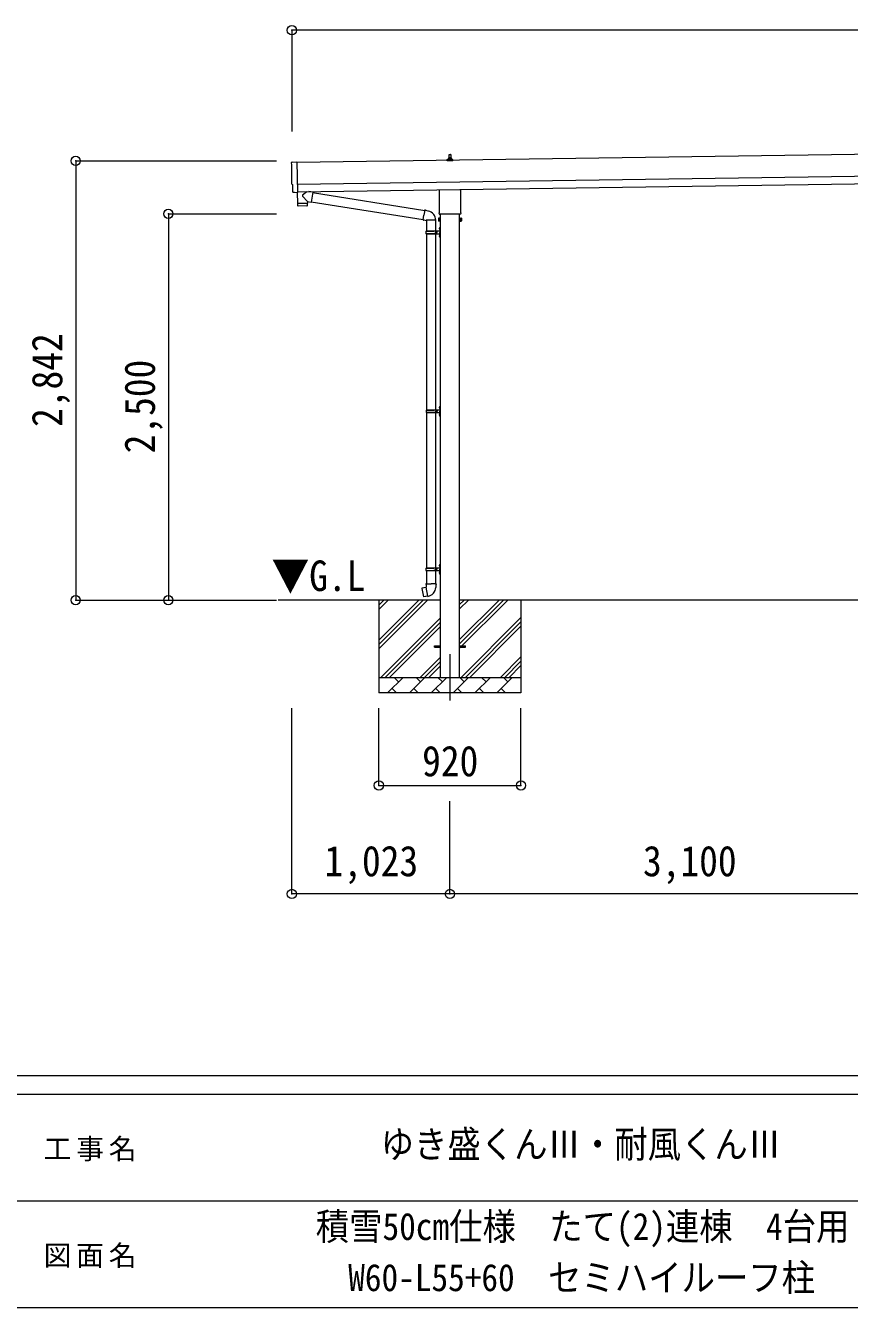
# Model space of a CAD drawing. Units: millimetres at full size, sheet at 1:60. Extents: x -16864 to 16864, y -11640 to 11640.
# Drawn here: x -856 to 4477, y -11640 to -3346 of the extents above; entities that cross this region are included whole.
import ezdxf
from ezdxf.enums import TextEntityAlignment as Align

# ---------------------------------------------------------------- set-up
doc = ezdxf.new("R2010")
doc.units = ezdxf.units.MM
doc.header["$LTSCALE"] = 60
doc.header["$PDMODE"] = 32
doc.header["$PDSIZE"] = 60
doc.linetypes.add('CHAIN1', pattern=[8, 5, -1, 1, -1])
for name, color, linetype, lineweight in [('0-1_Defpoints', 7, 'CHAIN1', 9), ('0-2_TEXT1', 4, 'Continuous', 9), ('0-3_SHAPE', 7, 'Continuous', 9), ('0-7_PARTS2', 7, 'Continuous', 9), ('0-8_TABLE1', 6, 'Continuous', 9), ('0-9_DIM1', 7, 'Continuous', 9), ('F-0', 7, 'Continuous', 9)]:
    doc.layers.add(name, color=color, linetype=linetype, lineweight=lineweight)
doc.styles.add('ＭＳ ゴシック', font='')
doc.styles.get('ＭＳ ゴシック').set_extended_font_data('MS Gothic')

msp = doc.modelspace()

# ---------------------------------------------------------------- linework, layer by layer
at = {"layer": '0-1_Defpoints'}
msp.add_line((1890.83, -7413.9), (1890.83, -7762.9), dxfattribs=at)
at = {"layer": '0-2_TEXT1'}
for p, q in [((6530.9, -4151.21), (900.44, -4231.64)), ((1872.89, -4220.14), (1872.89, -4212.43)), ((1909.39, -4220.14), (1872.89, -4220.14)), ((1873.27, -4211.64), (1909.01, -4211.64)), ((1873.65, -4211.46), (1880.38, -4209.83)), ((1880.76, -4209.64), (1901.52, -4209.64)), ((1881.14, -4208.85), (1881.14, -4204.64)), ((1882.14, -4204.64), (1900.14, -4204.64)), ((1885.14, -4204.64), (1885.87, -4181.12)), ((1886.87, -4180.14), (1895.41, -4180.14)), ((1896.41, -4181.12), (1897.14, -4204.64)), ((1901.14, -4208.85), (1901.14, -4204.64)), ((1908.63, -4211.46), (1901.9, -4209.83)), ((1909.39, -4220.14), (1909.39, -4212.43)), ((902.44, -4371.63), (6532.9, -4291.19)), ((903.15, -4421.62), (6533.62, -4341.19)), ((883.57, -4425.67), (876.65, -4425.41)), ((1822.53, -4554.13), (1822.53, -4408.49)), ((1959.13, -4406.54), (1959.13, -4554.13)), ((1820.83, -4562.9), (1820.83, -4557.4)), ((1960.83, -4557.4), (1960.83, -4562.9)), ((1816.83, -4592.4), (1817.59, -4591.08)), ((1816.83, -4592.4), (1816.83, -4609.4)), ((1816.83, -4609.4), (1817.59, -4610.71)), ((1823.83, -4595.99), (1817.59, -4595.99)), ((1823.83, -4605.81), (1817.59, -4605.81)), ((1823.83, -4610.71), (1817.59, -4610.71)), ((1958.77, -4566.4), (1822.9, -4566.4)), ((1826.33, -4610.1), (1823.83, -4610.1)), ((1828.33, -4566.4), (1828.33, -7563.9)), ((1953.33, -7563.9), (1953.33, -4566.4)), ((1955.33, -4610.1), (1957.83, -4610.1)), ((1957.83, -4595.99), (1964.07, -4595.99)), ((1957.83, -4605.81), (1964.07, -4605.81)), ((1957.83, -4610.71), (1964.07, -4610.71)), ((1964.83, -4592.4), (1964.07, -4591.08)), ((1964.83, -4609.4), (1964.07, -4610.71)), ((1964.83, -4592.4), (1964.83, -4609.4)), ((1790.83, -7359.4), (1828.33, -7359.4)), ((1790.83, -7368.4), (1790.83, -7359.4)), ((1790.83, -7359.4), (1828.33, -7359.4)), ((1790.83, -7368.4), (1790.83, -7359.4)), ((1790.83, -7368.4), (1828.33, -7368.4)), ((1790.83, -7368.4), (1828.33, -7368.4)), ((1953.33, -7359.4), (1990.83, -7359.4)), ((1953.33, -7359.4), (1990.83, -7359.4)), ((1953.33, -7368.4), (1990.83, -7368.4)), ((1953.33, -7368.4), (1990.83, -7368.4)), ((1990.83, -7368.4), (1990.83, -7359.4)), ((1990.83, -7368.4), (1990.83, -7359.4))]:
    msp.add_line(p, q, dxfattribs=at)
for points in [[(868.82, -4228.66), (900.36, -4226.55), (903.19, -4424.39)], [(873.77, -4422.46), (873.1, -4375.43), (872.5, -4375.44)], [(884.31, -4425.39), (884.97, -4424.75), (903.2, -4425.39)], [(1823.83, -4610.71), (1823.83, -4591.08), (1817.59, -4591.08)], [(1823.83, -4610.1), (1823.83, -4591.7), (1826.33, -4591.7)], [(1957.83, -4610.1), (1957.83, -4591.7), (1955.33, -4591.7)], [(1957.83, -4610.71), (1957.83, -4591.08), (1964.07, -4591.08)]]:
    msp.add_lwpolyline(points, dxfattribs=at)
for points in [[(1826.33, -4611.4), (1826.33, -4590.4), (1828.33, -4590.4), (1828.33, -4611.4)], [(1955.33, -4611.4), (1955.33, -4590.4), (1953.33, -4590.4), (1953.33, -4611.4)]]:
    msp.add_lwpolyline(points, close=True, dxfattribs=at)
for centre, radius, start, end in [((1873.89, -4212.43), 1, 103.62699, 180), ((1880.14, -4208.85), 1, 283.62699, 0), ((1885.23, -4205.27), 4.13, 90, 171.17633), ((1882.14, -4205.64), 1, 90, 180), ((1886.87, -4181.14), 1, 90, 178.60509), ((1894.47, -4204.64), 4.83, 133.60282, 180), ((1887.81, -4204.64), 4.83, 0, 46.39718), ((1895.41, -4181.14), 1, 1.39491, 90), ((1897.05, -4205.27), 4.13, 8.82367, 90), ((1900.14, -4205.64), 1, 0, 90), ((1902.14, -4208.85), 1, 180, 256.37301), ((1908.39, -4212.43), 1, 0, 76.37301), ((1824.83, -4557.4), 4, 125.09963, 180), ((1956.83, -4557.4), 4, 0, 54.90037), ((1833.07, -4600.9), 16.24, 162.41205, 197.58795), ((1821.18, -4593.54), 4.34, 145.61575, 214.38425), ((1821.18, -4608.26), 4.34, 145.61575, 214.38425), ((1824.83, -4562.9), 4, 180, 194.47751), ((1824.83, -4562.9), 4, 194.47751, 241.04498), ((1956.83, -4562.9), 4, 298.95502, 345.52249), ((1956.83, -4562.9), 4, 345.52249, 0), ((1948.59, -4600.9), 16.24, 342.41205, 17.58795), ((1960.49, -4593.54), 4.34, 325.61575, 34.38425), ((1960.49, -4608.26), 4.34, 325.61575, 34.38425)]:
    msp.add_arc(centre, radius, start, end, dxfattribs=at)
for centre, major_axis, ratio, start_param, end_param in [((869.02, -4231.65), (-3, -0.04), 0.99863, 4.7647489, 6.2979817), ((-3895.35, -4370.14), (4762.89, 68.04), 0.99863, 6.2686928, 6.2979817), ((872.43, -4371.04), (-4.41, -0.06), 0.99863, 6.2686928, 7.8539816), ((876.77, -4422.41), (-2.15, -2.1), 0.9974, 5.5252311, 7.0411395), ((883.61, -4424.67), (-0.717, -0.7), 0.9974, 0.7579542, 1.5707963)]:
    msp.add_ellipse(centre, major_axis=major_axis, ratio=ratio, start_param=start_param, end_param=end_param, dxfattribs=at)
at = {"layer": '0-3_SHAPE'}
for p, q in [((1828.33, -7063.9), (779.39, -7063.9)), ((1430.83, -7063.9), (1430.83, -7663.9)), ((1430.83, -7096.11), (1463.04, -7063.9)), ((1430.83, -7322.38), (1689.32, -7063.9)), ((1430.83, -7350.67), (1717.6, -7063.9)), ((1430.83, -7378.95), (1745.88, -7063.9)), ((1430.83, -7124.39), (1491.33, -7063.9)), ((1430.83, -7067.82), (1434.76, -7063.9)), ((4928.33, -7063.9), (1953.33, -7063.9)), ((1953.33, -7092.72), (1982.16, -7063.9)), ((1953.33, -7121.01), (2010.44, -7063.9)), ((1953.33, -7375.57), (2265, -7063.9)), ((1953.33, -7319), (2208.43, -7063.9)), ((1953.33, -7347.28), (2236.72, -7063.9)), ((2350.83, -7063.9), (2350.83, -7663.9)), ((1445.83, -7561.94), (1828.33, -7179.44)), ((1472.16, -7563.9), (1828.33, -7207.72)), ((1962.99, -7563.9), (2350.83, -7176.06)), ((1991.27, -7563.9), (2350.83, -7204.34)), ((1500.44, -7563.9), (1828.33, -7236.01)), ((2019.56, -7563.9), (2350.83, -7232.63)), ((1698.43, -7563.9), (1828.33, -7434)), ((1726.72, -7563.9), (1828.33, -7462.28)), ((2217.55, -7563.9), (2350.83, -7430.62)), ((2245.83, -7563.9), (2350.83, -7458.9)), ((1755, -7563.9), (1828.33, -7490.57)), ((2274.12, -7563.9), (2350.83, -7487.18)), ((1430.83, -7563.9), (2350.83, -7563.9)), ((1487.28, -7663.9), (1587.28, -7563.9)), ((1558.73, -7592.45), (1530.17, -7563.9)), ((1628.7, -7663.9), (1728.7, -7563.9)), ((1700.15, -7592.45), (1671.59, -7563.9)), ((1770.12, -7663.9), (1870.12, -7563.9)), ((1841.57, -7592.45), (1813.02, -7563.9)), ((1911.54, -7663.9), (2011.54, -7563.9)), ((1982.99, -7592.45), (1954.44, -7563.9)), ((2052.97, -7663.9), (2152.97, -7563.9)), ((2124.41, -7592.45), (2095.86, -7563.9)), ((2194.39, -7663.9), (2294.39, -7563.9)), ((2265.83, -7592.45), (2237.28, -7563.9)), ((2350.83, -7663.9), (1430.83, -7663.9)), ((1515.83, -7635.35), (1544.39, -7663.9)), ((1657.25, -7635.35), (1685.81, -7663.9)), ((1798.68, -7635.35), (1827.23, -7663.9)), ((1940.1, -7635.35), (1968.65, -7663.9)), ((2081.52, -7635.35), (2110.07, -7663.9)), ((2222.94, -7635.35), (2251.49, -7663.9))]:
    msp.add_line(p, q, dxfattribs=at)
at = {"layer": '0-8_TABLE1'}
for p, q in [((867.83, -3376.26), (867.83, -4030.59)), ((12216.83, -3376.26), (867.83, -3376.26)), ((-532.17, -4221.61), (768.53, -4221.61)), ((-532.17, -4221.61), (-532.17, -7063.9)), ((67.83, -4563.9), (768.53, -4563.9)), ((67.83, -4563.9), (67.83, -7063.9)), ((-532.17, -7063.9), (768.53, -7063.9)), ((867.53, -8964.9), (867.53, -7762.9)), ((1430.83, -8262.9), (1430.83, -7762.9)), ((2350.83, -8262.9), (2350.83, -7762.9)), ((1430.83, -8262.9), (2350.83, -8262.9)), ((1890.83, -8964.9), (1890.83, -8364.9)), ((1890.83, -8964.9), (867.53, -8964.9)), ((4990.83, -8964.9), (1890.83, -8964.9))]:
    msp.add_line(p, q, dxfattribs=at)
for p in [(867.83, -3376.26), (867.83, -3376.26), (-532.17, -4221.61), (67.83, -4563.9), (-532.17, -7063.9), (67.83, -7063.9), (1430.83, -8262.9), (2350.83, -8262.9), (867.53, -8964.9), (1890.83, -8964.9)]:
    msp.add_point(p, dxfattribs=at)
at = {"layer": '0-9_DIM1'}
for p, q in [((903.19, -4424.39), (903.2, -4425.39)), ((967.64, -4483.69), (936.77, -4450.58)), ((964.59, -4420.74), (936.95, -4443.25)), ((1002.22, -4424.75), (976.38, -4420.57)), ((1002.22, -4424.75), (992.05, -4487.64)), ((1001.92, -4426.58), (1727.27, -4542.07)), ((903.84, -4497.62), (904.25, -4510.67)), ((964.83, -4512.75), (907.29, -4513.57)), ((908.32, -4496.55), (908.35, -4497.55)), ((963.31, -4495.77), (963.31, -4496.77)), ((967.64, -4483.69), (992.05, -4487.64)), ((967.64, -4483.69), (967.81, -4495.7)), ((992.35, -4485.82), (1716.85, -4601.17)), ((1727.59, -4540.25), (1722.06, -4571.62)), ((1727.59, -4540.25), (1728.73, -4538.27)), ((1728.73, -4538.27), (1732.3, -4538.9)), ((1732.3, -4538.9), (1732.71, -4541.25)), ((1747.23, -4544.07), (1748.91, -4545.7)), ((1748.91, -4545.7), (1751.03, -4546.15)), ((1716.53, -4602.99), (1722.06, -4571.62)), ((1716.53, -4602.99), (1716.93, -4605.24)), ((1716.53, -4602.99), (1721.68, -4603.8)), ((1716.93, -4605.24), (1720.49, -4605.87)), ((1720.49, -4605.87), (1721.68, -4603.8)), ((1721.68, -4603.8), (1736.29, -4606.11)), ((1736.29, -4606.11), (1738.49, -4605.13)), ((1798.79, -4605.53), (1737.6, -4605.53)), ((1738.33, -4605.53), (1738.33, -4674.82)), ((1798.33, -4605.53), (1798.33, -4674.82)), ((1735.33, -4676.82), (1785.67, -4676.82)), ((1735.33, -4690.82), (1785.67, -4690.82)), ((1736.33, -4674.82), (1822.33, -4674.82)), ((1736.33, -4674.82), (1736.33, -4676.82)), ((1736.33, -4692.82), (1736.33, -4690.82)), ((1736.33, -4692.82), (1822.33, -4692.82)), ((1738.33, -4692.82), (1738.33, -5832.4)), ((1795.33, -4674.82), (1795.33, -4679.32)), ((1795.33, -4679.32), (1797.33, -4679.32)), ((1795.33, -4692.82), (1795.33, -4688.32)), ((1795.33, -4688.32), (1797.33, -4688.32)), ((1797.33, -4679.32), (1797.33, -4683.82)), ((1797.33, -4688.32), (1797.33, -4683.82)), ((1798.33, -4692.82), (1798.33, -5832.4)), ((1803.33, -4674.82), (1803.33, -4683.82)), ((1803.33, -4679.32), (1806.33, -4679.32)), ((1803.33, -4692.82), (1803.33, -4683.82)), ((1803.33, -4688.32), (1806.33, -4688.32)), ((1806.33, -4679.32), (1806.33, -4683.82)), ((1806.33, -4688.32), (1806.33, -4683.82)), ((1822.03, -4657.67), (1824.08, -4658.67)), ((1822.03, -4705.67), (1824.08, -4706.67)), ((1823.3, -4655.67), (1823.93, -4655.67)), ((1823.3, -4655.67), (1823.3, -4663.97)), ((1823.3, -4663.97), (1823.93, -4663.97)), ((1823.3, -4703.67), (1823.93, -4703.67)), ((1823.3, -4703.67), (1823.3, -4711.97)), ((1823.3, -4711.97), (1823.93, -4711.97)), ((1823.93, -4655.67), (1823.93, -4663.97)), ((1823.93, -4655.67), (1824.33, -4656.07)), ((1823.93, -4663.97), (1824.33, -4663.57)), ((1823.93, -4703.67), (1823.93, -4711.97)), ((1823.93, -4703.67), (1824.33, -4704.07)), ((1823.93, -4711.97), (1824.33, -4711.57)), ((1824.08, -4658.67), (1824.69, -4659.82)), ((1824.08, -4706.67), (1824.69, -4707.82)), ((1824.33, -4651.82), (1827.33, -4650.32)), ((1824.33, -4651.82), (1824.33, -4683.82)), ((1824.33, -4656.07), (1824.33, -4663.57)), ((1824.33, -4715.82), (1824.33, -4683.82)), ((1824.33, -4704.07), (1824.33, -4711.57)), ((1824.33, -4715.82), (1827.33, -4717.32)), ((1827.33, -4650.32), (1827.33, -4683.82)), ((1827.33, -4650.32), (1828.33, -4650.32)), ((1827.33, -4717.32), (1827.33, -4683.82)), ((1827.33, -4717.32), (1828.33, -4717.32)), ((1828.33, -4650.32), (1828.33, -4683.82)), ((1828.33, -4717.32), (1828.33, -4683.82)), ((1737.83, -5834.4), (1788.17, -5834.4)), ((1737.83, -5848.4), (1788.17, -5848.4)), ((1738.33, -5850.39), (1738.33, -6854.9)), ((1738.83, -5832.4), (1738.83, -5834.4)), ((1738.83, -5832.4), (1822.33, -5832.4)), ((1738.83, -5850.4), (1738.83, -5848.4)), ((1738.83, -5850.4), (1822.33, -5850.4)), ((1797.83, -5832.4), (1797.83, -5836.9)), ((1797.83, -5836.9), (1799.83, -5836.9)), ((1797.83, -5850.4), (1797.83, -5845.9)), ((1797.83, -5845.9), (1799.83, -5845.9)), ((1798.33, -5850.39), (1798.33, -6854.9)), ((1799.83, -5836.9), (1799.83, -5841.4)), ((1799.83, -5845.9), (1799.83, -5841.4)), ((1805.83, -5832.4), (1805.83, -5841.4)), ((1805.83, -5836.9), (1808.83, -5836.9)), ((1805.83, -5850.4), (1805.83, -5841.4)), ((1805.83, -5845.9), (1808.83, -5845.9)), ((1808.83, -5836.9), (1808.83, -5841.4)), ((1808.83, -5845.9), (1808.83, -5841.4)), ((1822.03, -5815.25), (1824.08, -5816.25)), ((1822.03, -5863.25), (1824.08, -5864.25)), ((1823.3, -5813.25), (1823.93, -5813.25)), ((1823.3, -5813.25), (1823.3, -5821.55)), ((1823.3, -5821.55), (1823.93, -5821.55)), ((1823.3, -5861.25), (1823.93, -5861.25)), ((1823.3, -5861.25), (1823.3, -5869.55)), ((1823.3, -5869.55), (1823.93, -5869.55)), ((1823.93, -5813.25), (1823.93, -5821.55)), ((1823.93, -5813.25), (1824.33, -5813.65)), ((1823.93, -5821.55), (1824.33, -5821.15)), ((1823.93, -5861.25), (1823.93, -5869.55)), ((1823.93, -5861.25), (1824.33, -5861.65)), ((1823.93, -5869.55), (1824.33, -5869.15)), ((1824.08, -5816.25), (1824.69, -5817.4)), ((1824.08, -5864.25), (1824.69, -5865.4)), ((1824.33, -5809.4), (1827.33, -5807.9)), ((1824.33, -5809.4), (1824.33, -5841.4)), ((1824.33, -5813.65), (1824.33, -5821.15)), ((1824.33, -5873.4), (1824.33, -5841.4)), ((1824.33, -5861.65), (1824.33, -5869.15)), ((1824.33, -5873.4), (1827.33, -5874.9)), ((1827.33, -5807.9), (1827.33, -5841.4)), ((1827.33, -5807.9), (1828.33, -5807.9)), ((1827.33, -5874.9), (1827.33, -5841.4)), ((1827.33, -5874.9), (1828.33, -5874.9)), ((1828.33, -5807.9), (1828.33, -5841.4)), ((1828.33, -5874.9), (1828.33, -5841.4)), ((1735.33, -6856.9), (1785.67, -6856.9)), ((1735.33, -6870.9), (1785.67, -6870.9)), ((1736.33, -6854.9), (1822.33, -6854.9)), ((1736.33, -6854.9), (1736.33, -6856.9)), ((1736.33, -6872.9), (1736.33, -6870.9)), ((1736.33, -6872.9), (1822.33, -6872.9)), ((1738.33, -6872.9), (1738.33, -6957.83)), ((1795.33, -6854.9), (1795.33, -6859.4)), ((1795.33, -6859.4), (1797.33, -6859.4)), ((1795.33, -6872.9), (1795.33, -6868.4)), ((1795.33, -6868.4), (1797.33, -6868.4)), ((1797.33, -6859.4), (1797.33, -6863.9)), ((1797.33, -6868.4), (1797.33, -6863.9)), ((1798.33, -6872.9), (1798.33, -6957.83)), ((1803.33, -6854.9), (1803.33, -6863.9)), ((1803.33, -6859.4), (1806.33, -6859.4)), ((1803.33, -6872.9), (1803.33, -6863.9)), ((1803.33, -6868.4), (1806.33, -6868.4)), ((1806.33, -6859.4), (1806.33, -6863.9)), ((1806.33, -6868.4), (1806.33, -6863.9)), ((1822.03, -6837.75), (1824.08, -6838.75)), ((1823.3, -6835.75), (1823.93, -6835.75)), ((1823.3, -6835.75), (1823.3, -6844.05)), ((1823.3, -6844.05), (1823.93, -6844.05)), ((1823.3, -6883.75), (1823.93, -6883.75)), ((1823.3, -6883.75), (1823.3, -6892.05)), ((1823.93, -6835.75), (1823.93, -6844.05)), ((1823.93, -6835.75), (1824.33, -6836.15)), ((1823.93, -6844.05), (1824.33, -6843.65)), ((1823.93, -6883.75), (1823.93, -6892.05)), ((1823.93, -6883.75), (1824.33, -6884.15)), ((1824.08, -6838.75), (1824.69, -6839.9)), ((1824.33, -6831.9), (1827.33, -6830.4)), ((1824.33, -6831.9), (1824.33, -6863.9)), ((1824.33, -6836.15), (1824.33, -6843.65)), ((1824.33, -6895.9), (1824.33, -6863.9)), ((1827.33, -6830.4), (1827.33, -6863.9)), ((1827.33, -6830.4), (1828.33, -6830.4)), ((1827.33, -6897.4), (1827.33, -6863.9)), ((1828.33, -6830.4), (1828.33, -6863.9)), ((1828.33, -6897.4), (1828.33, -6863.9)), ((1736.48, -6957.83), (1734.33, -6958.61)), ((1734.33, -6958.61), (1734.33, -6962.23)), ((1734.33, -6962.23), (1736.57, -6963.04)), ((1736.48, -6957.83), (1768.33, -6957.83)), ((1736.48, -6957.83), (1736.57, -6963.04)), ((1736.57, -6963.04), (1736.83, -6977.83)), ((1800.18, -6957.83), (1768.33, -6957.83)), ((1802.33, -6962.23), (1800.09, -6963.04)), ((1800.18, -6957.83), (1802.33, -6958.61)), ((1802.33, -6958.61), (1802.33, -6962.23)), ((1822.03, -6885.75), (1824.08, -6886.75)), ((1823.3, -6892.05), (1823.93, -6892.05)), ((1823.93, -6892.05), (1824.33, -6891.65)), ((1824.08, -6886.75), (1824.69, -6887.9)), ((1824.33, -6884.15), (1824.33, -6891.65)), ((1824.33, -6895.9), (1827.33, -6897.4)), ((1827.33, -6897.4), (1828.33, -6897.4)), ((1709.87, -6986.28), (1709.06, -6987.45)), ((1709.06, -6987.45), (1718.68, -7042.01)), ((1737.74, -6981.03), (1709.87, -6986.28)), ((1722.61, -6983.67), (1722.4, -6983.92)), ((1732.71, -7040.92), (1732.43, -7040.76)), ((1736.83, -6977.83), (1738.18, -6979.83)), ((1748.1, -7038.32), (1737.96, -6980.85)), ((1737.99, -6980.03), (1737.99, -6980.73)), ((1738.18, -6979.83), (1738.15, -6979.83)), ((1748.4, -7039.09), (1748.16, -7038.42)), ((1798.52, -6979.77), (1798.45, -6981.93)), ((1799.83, -6977.83), (1798.52, -6979.77))]:
    msp.add_line(p, q, dxfattribs=at)
for points in [[(902.8, -4425.38), (903.82, -4496.62), (967.81, -4495.7)], [(967.79, -4509.76), (967.83, -4496.7), (903.84, -4497.62)], [(1727.59, -4540.25), (1732.71, -4541.25), (1747.23, -4544.07)], [(1822.03, -4661.97), (1824.08, -4660.97), (1824.69, -4659.82)], [(1822.03, -4709.97), (1824.08, -4708.97), (1824.69, -4707.82)], [(1822.03, -5819.55), (1824.08, -5818.55), (1824.69, -5817.4)], [(1822.03, -5867.55), (1824.08, -5866.55), (1824.69, -5865.4)], [(1822.03, -6842.05), (1824.08, -6841.05), (1824.69, -6839.9)], [(1800.18, -6957.83), (1800.09, -6963.04), (1799.83, -6977.83)], [(1822.03, -6890.05), (1824.08, -6889.05), (1824.69, -6887.9)], [(1747.83, -7038.23), (1719.84, -7042.83), (1718.68, -7042.01)], [(1724.86, -6983.46), (1724.58, -6983.3), (1722.61, -6983.67)], [(1734.89, -7040.36), (1734.68, -7040.59), (1732.71, -7040.92)]]:
    msp.add_lwpolyline(points, dxfattribs=at)
for centre, radius, start, end in [((940.26, -4447), 5, 131.47396, 225.79244), ((907.25, -4510.57), 3, 181.81845, 270.86677), ((964.79, -4509.75), 3, 270.81845, 359.81845), ((1738.49, -4605.13), 60.3, 359.62495, 78), ((1784.08, -4683.82), 49.25, 171.82876, 180.00002), ((1784.08, -4683.82), 49.25, 180.00002, 188.17127), ((1785.67, -4674.82), 2, 270, 359.99998), ((1785.67, -4692.82), 2, 0.00005, 90.00004), ((1827.63, -4659.82), 6, 136.21765, 223.78235), ((1827.63, -4707.82), 6, 136.21765, 223.78235), ((1822.33, -4672.82), 2, 270, 359.99998), ((1822.33, -4694.82), 2, 0.00005, 90.00004), ((1786.58, -5841.4), 49.25, 171.82876, 180.00002), ((1786.58, -5841.4), 49.25, 180.00002, 188.17127), ((1788.17, -5832.4), 2, 270, 359.99998), ((1788.17, -5850.4), 2, 0.00005, 90.00004), ((1827.63, -5817.4), 6, 136.21765, 223.78235), ((1827.63, -5865.4), 6, 136.21765, 223.78235), ((1822.33, -5830.4), 2, 270, 359.99998), ((1822.33, -5852.4), 2, 0.00005, 90.00004), ((1784.08, -6863.9), 49.25, 171.82876, 180.00002), ((1784.08, -6863.9), 49.25, 180.00002, 188.17127), ((1785.67, -6854.9), 2, 270, 359.99998), ((1785.67, -6872.9), 2, 0.00005, 90.00004), ((1827.63, -6839.9), 6, 136.21765, 223.78235), ((1827.63, -6887.9), 6, 136.21765, 223.78235), ((1822.33, -6852.9), 2, 270, 359.99998), ((1822.33, -6874.9), 2, 0.00005, 90.00004), ((1737.69, -6980.73), 0.3, 280.66842, 0), ((1738.19, -6980.03), 0.2, 100, 180), ((1747.88, -7038.53), 0.3, 20, 99.33158), ((1748.59, -7039.02), 0.2, 200, 279.96938), ((1738.18, -6979.83), 60.3, 279.96938, 358)]:
    msp.add_arc(centre, radius, start, end, dxfattribs=at)
at = {"layer": 'F-0', "color": 5, "lineweight": 5}
for p, q in [((-16864.12, -10140), (16015.88, -10140)), ((-16864.12, -10260), (10682.37, -10260)), ((-6897.63, -10950), (5402.37, -10950)), ((-16864.12, -11640), (16015.88, -11640))]:
    msp.add_line(p, q, dxfattribs=at)

# ---------------------------------------------------------------- texts
at = {"layer": '0-7_PARTS2', "style": 'ＭＳ ゴシック', "width": 0.9}
msp.add_text('▼G.L', height=197.9, dxfattribs=at).set_placement((736.66, -7064.18), align=Align.BOTTOM_LEFT)
at = {"layer": '0-8_TABLE1', "color": 7, "style": 'ＭＳ ゴシック', "width": 0.9}
for s, p in [('2,842', (-559.67, -5942.75)), ('2,500', (40.33, -6113.9))]:
    msp.add_text(s, height=197.9, rotation=90, dxfattribs=at).set_placement(p, align=Align.BOTTOM_LEFT)
for s, p in [('920', (1710.83, -8262.9)), ('1,023', (1079.18, -8909.9)), ('3,100', (3140.83, -8909.9))]:
    msp.add_text(s, height=197.9, dxfattribs=at).set_placement(p, align=Align.BOTTOM_LEFT)
at = {"layer": 'F-0', "style": 'ＭＳ ゴシック', "width": 0.9}
for s, p in [('ゆき盛くんⅢ・耐風くんⅢ', (1442.37, -10725)), ('積雪50cm仕様\u3000たて(2)連棟\u30004台用', (1022.37, -11256.91)), ('W60-L55+60\u3000セミハイルーフ柱', (1232.37, -11587.74))]:
    msp.add_text(s, height=176, dxfattribs=at).set_placement(p, align=Align.BOTTOM_LEFT)
at = {"layer": 'F-0', "char_height": 132, "attachment_point": 7, "style": 'ＭＳ ゴシック'}
for s, insert in [('\\T1.17;工事名', (-739.42, -10695)), ('\\T1.17;図面名', (-739.42, -11385))]:
    msp.add_mtext(s, dxfattribs=dict(at, insert=insert))

doc.saveas('drawing.dxf')
